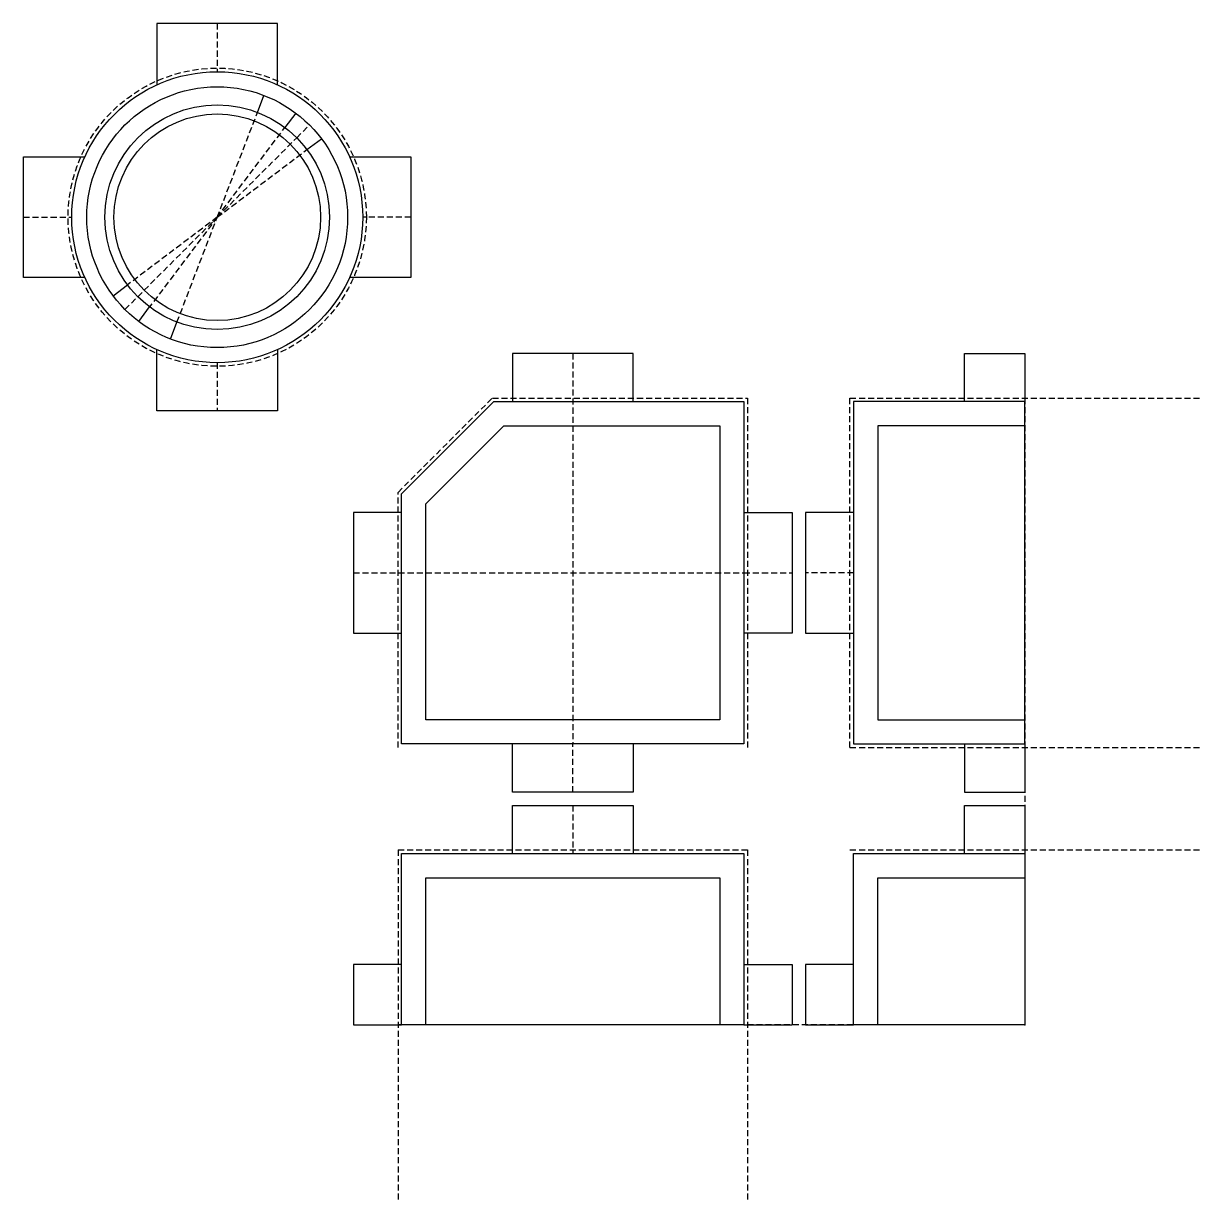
# Model space of a CAD drawing. Header units: millimetres. Extents: x -83.1 to 14.5, y -14.5 to 83.1.
import ezdxf

# ---------------------------------------------------------------- set-up
doc = ezdxf.new("R2010")
doc.units = ezdxf.units.MM
doc.linetypes.add('DASHED', pattern=[0.75, 0.5, -0.25])
doc.layers.get('0').update_dxf_attribs({"linetype": 'CONTINUOUS'})

msp = doc.modelspace()

# ---------------------------------------------------------------- linework, layer by layer
for p, q in [((-62, 83.072), (-72, 83.072)), ((-72, 83.072), (-72, 77.988)), ((-62, 77.988), (-62, 83.072)), ((-63.659, 75.703), (-63.122, 77.104)), ((-60.487, 75.643), (-61.39, 74.445)), ((-59.555, 72.61), (-58.357, 73.513)), ((-83.072, 62), (-83.072, 72)), ((-83.072, 72), (-77.988, 72)), ((-56.012, 72), (-50.928, 72)), ((-50.928, 72), (-50.928, 62)), ((-77.988, 62), (-83.072, 62)), ((-50.928, 62), (-56.012, 62)), ((-75.643, 60.487), (-74.445, 61.39)), ((-73.513, 58.357), (-72.61, 59.555)), ((-70.878, 56.896), (-70.341, 58.297)), ((-72, 50.928), (-72, 56.012)), ((-62, 56.012), (-62, 50.928)), ((-32.5, 55.7), (-42.5, 55.7)), ((-42.5, 55.7), (-42.5, 51.7)), ((-32.5, 51.7), (-32.5, 55.7)), ((-5, 51.7), (-5, 55.7)), ((-5, 55.7), (0, 55.7)), ((0, 55.7), (0, 51.7)), ((-62, 50.928), (-72, 50.928)), ((0, 49.7), (-12.2, 49.7)), ((-12.2, 49.7), (-12.2, 25.3)), ((-51.7, 42.5), (-55.7, 42.5)), ((-55.7, 42.5), (-55.7, 32.5)), ((-23.3, 42.5), (-19.3, 42.5)), ((-19.3, 42.5), (-19.3, 32.5)), ((-14.2, 42.5), (-18.2, 42.5)), ((-18.2, 42.5), (-18.2, 32.5)), ((-55.7, 32.5), (-51.7, 32.5)), ((-19.3, 32.5), (-23.3, 32.5)), ((-18.2, 32.5), (-14.2, 32.5)), ((-12.2, 25.3), (0, 25.3)), ((-42.5, 19.3), (-42.5, 23.3)), ((-32.5, 23.3), (-32.5, 19.3)), ((-5, 23.3), (-5, 19.3)), ((0, 23.3), (0, 19.3)), ((-32.5, 19.3), (-42.5, 19.3)), ((-5, 19.3), (0, 19.3)), ((-42.5, 14.2), (-42.5, 18.2)), ((-42.5, 18.2), (-32.5, 18.2)), ((-32.5, 18.2), (-32.5, 14.2)), ((-5, 14.2), (-5, 18.2)), ((-5, 18.2), (0, 18.2)), ((0, 18.2), (0, 14.2)), ((-49.7, 0), (-49.7, 12.2)), ((-49.7, 12.2), (-25.3, 12.2)), ((-25.3, 12.2), (-25.3, 0)), ((-12.2, 0), (-12.2, 12.2)), ((-12.2, 12.2), (0, 12.2)), ((-51.7, 5), (-55.7, 5)), ((-55.7, 5), (-55.7, 0)), ((-23.3, 5), (-19.3, 5)), ((-19.3, 5), (-19.3, 0)), ((-14.2, 5), (-18.2, 5)), ((-18.2, 5), (-18.2, 0)), ((-55.7, 0), (-51.7, 0)), ((-23.3, 0), (-19.3, 0)), ((-18.2, 0), (-14.2, 0))]:
    msp.add_line(p, q)
at = {"linetype": 'DASHED'}
for p, q in [((-67, 83.072), (-67, 79.072)), ((-67, 67), (-63.659, 75.703)), ((-67, 67), (-61.39, 74.445)), ((-60.408, 73.592), (-59.347, 74.653)), ((-67, 67), (-60.408, 73.592)), ((-67, 67), (-59.555, 72.61)), ((-83.072, 67), (-79.072, 67)), ((-67, 67), (-74.445, 61.39)), ((-73.592, 60.408), (-67, 67)), ((-67, 67), (-72.61, 59.555)), ((-70.341, 58.297), (-67, 67)), ((-50.928, 67), (-54.928, 67)), ((-74.653, 59.347), (-73.592, 60.408)), ((-37.5, 55.7), (-37.5, 23.3)), ((-67, 54.928), (-67, 50.928)), ((-52, 44.172), (-44.172, 52)), ((-44.172, 52), (-23, 52)), ((-23, 52), (-23, 23)), ((-14.5, 52), (14.5, 52)), ((-14.5, 23), (-14.5, 52)), ((0, 52), (0, 0)), ((-52, 23), (-52, 44.172)), ((-55.7, 37.5), (-23.3, 37.5)), ((-23.3, 37.5), (-19.3, 37.5)), ((-14.2, 37.5), (-18.2, 37.5)), ((-37.5, 19.3), (-37.5, 23.3)), ((-14.5, 23), (14.5, 23)), ((-37.5, 18.2), (-37.5, 14.2)), ((-52, 14.5), (-52, -14.5)), ((-52, 14.5), (-23, 14.5)), ((-23, 14.5), (-23, -14.5)), ((-14.5, 14.5), (14.5, 14.5)), ((0, 0), (-52, 0))]:
    msp.add_line(p, q, dxfattribs=at)
for points in [[(-44.047, 51.7), (-23.3, 51.7), (-23.3, 23.3), (-51.7, 23.3), (-51.7, 44.047)], [(0, 51.7), (-14.2, 51.7), (-14.2, 23.3), (0, 23.3)], [(-43.219, 49.7), (-25.3, 49.7), (-25.3, 25.3), (-49.7, 25.3), (-49.7, 43.219)], [(-51.7, 0), (-51.7, 14.2), (-23.3, 14.2), (-23.3, 0)], [(-14.2, 0), (-14.2, 14.2), (0, 14.2), (0, 0)]]:
    msp.add_lwpolyline(points, close=True)
msp.add_circle((-67, 67), 12.372, dxfattribs=at)
for radius in [12.072, 10.822, 9.322, 8.572]:
    msp.add_circle((-67, 67), radius)
msp.add_point((0, 0))

doc.saveas('drawing.dxf')
